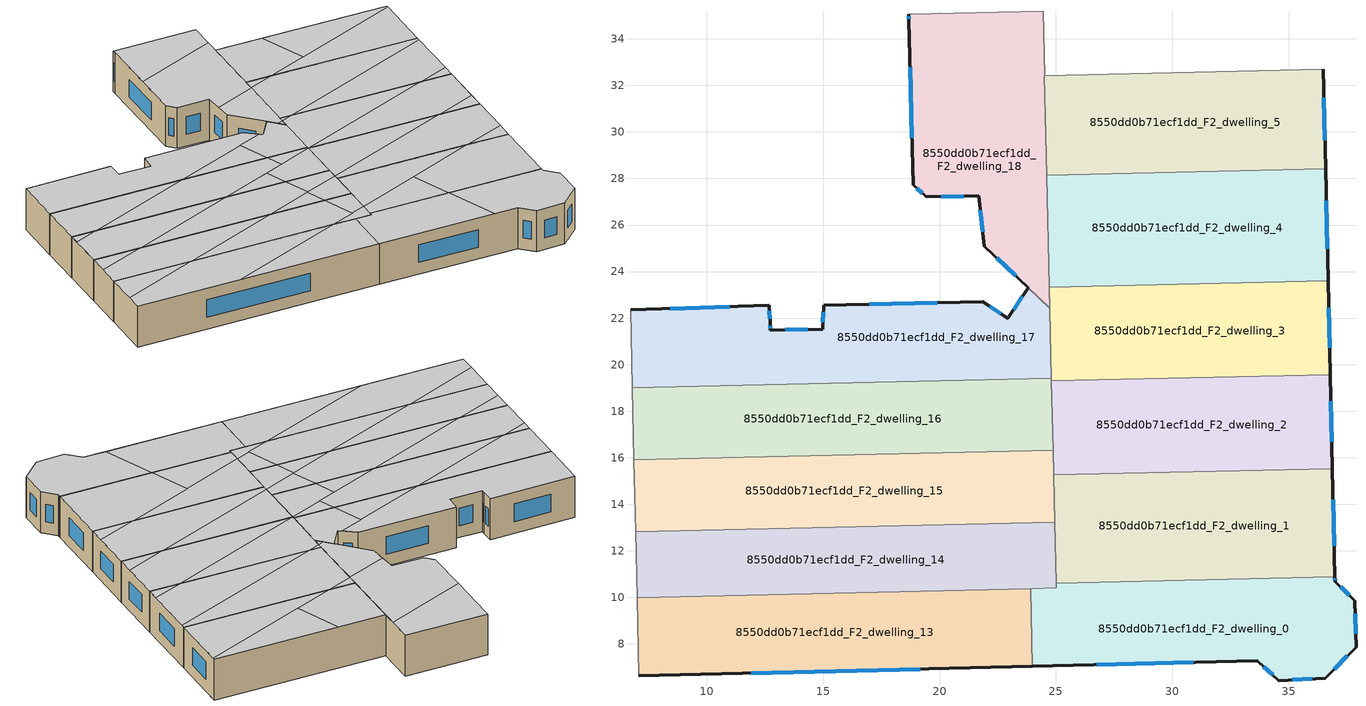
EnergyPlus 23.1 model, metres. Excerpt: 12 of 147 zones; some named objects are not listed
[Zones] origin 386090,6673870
8550dd0b71ecf1dd_F2_dwelling_0
 floor to 8550dd0b71ecf1dd_F1_dwelling_0 (EU_floor_Construction): 36.99,10.88 36.99,10.68 37.84,9.87 37.89,7.87 36.58,6.54 34.58,6.43 33.66,7.27 23.99,7.04 23.91,10.38 25.01,10.41 25.01,10.61 z6
 wall outside (EU_wall_Construction): 23.99,7.04 33.66,7.27 34.58,6.43 36.58,6.54 37.89,7.87 37.84,9.87 36.99,10.68 36.99,10.88 z6:9
 wall to 8550dd0b71ecf1dd_F2_dwelling_1 (EU_wall_Construction): 36.99,10.88 25.01,10.61 z6:9
 wall to 8550dd0b71ecf1dd_F2_dwelling_13 (EU_wall_Construction): 23.91,10.38 23.99,7.04 z6:9
 wall to 8550dd0b71ecf1dd_F2_dwelling_14 (EU_wall_Construction): 25.01,10.61 25.01,10.41 23.91,10.38 z6:9
 window (EU_Window_Construction): 36.99,10.74 36.99,10.83 / 37.6,10.1 37.23,10.45 / 37.88,8.44 37.85,9.29 / 36.95,6.92 37.52,7.49 / 35.15,6.46 36,6.51 / 33.92,7.03 34.32,6.67 / 26.75,7.11 30.9,7.21 z6.86:8.14
 ceiling to 8550dd0b71ecf1dd_F3_dwelling_0 (EU_floor_Construction): 32.06,7.23 30.53,10.73 25.01,10.61 25.01,10.41 23.91,10.38 23.99,7.04 z9
 ceiling to 8550dd0b71ecf1dd_F3_dwelling_1 (EU_floor_Construction): 36.58,6.54 37.89,7.87 37.84,9.87 36.99,10.68 36.99,10.88 30.53,10.73 32.06,7.23 33.66,7.27 34.58,6.43 z9
8550dd0b71ecf1dd_F2_dwelling_1
 floor to 8550dd0b71ecf1dd_F1_dwelling_1 (EU_floor_Construction): 36.88,15.54 36.99,10.88 25.01,10.61 24.9,15.26 z6
 wall outside (EU_wall_Construction): 36.99,10.88 36.88,15.54 z6:9
 wall to 8550dd0b71ecf1dd_F2_dwelling_2 (EU_wall_Construction): 36.88,15.54 24.9,15.26 z6:9
 wall to 8550dd0b71ecf1dd_F2_dwelling_15 (EU_wall_Construction): 24.9,15.26 24.95,13.24 z6:9
 wall to 8550dd0b71ecf1dd_F2_dwelling_14 (EU_wall_Construction): 24.95,13.24 25.01,10.61 z6:9
 window (EU_Window_Construction): 36.96,12.21 36.91,14.21 z6.86:8.14
 ceiling to 8550dd0b71ecf1dd_F3_dwelling_1 (EU_floor_Construction): 36.99,10.88 36.88,15.54 34.05,15.47 29.36,13.42 30.53,10.73 z9
 ceiling to 8550dd0b71ecf1dd_F3_dwelling_3 (EU_floor_Construction): 34.05,15.47 24.9,15.26 24.99,11.51 z9
 ceiling to 8550dd0b71ecf1dd_F3_dwelling_0 (EU_floor_Construction): 30.53,10.73 29.36,13.42 24.99,11.51 25.01,10.61 z9
8550dd0b71ecf1dd_F2_dwelling_13
 floor to 8550dd0b71ecf1dd_F1_dwelling_13 (EU_floor_Construction): 23.91,10.38 23.99,7.04 7.08,6.64 7.01,10 z6
 wall outside (EU_wall_Construction): 7.08,6.64 23.99,7.04 z6:9
 wall adiabatic (EU_wall_Construction): 7.01,10 7.08,6.64 z6:9
 wall to 8550dd0b71ecf1dd_F2_dwelling_14 (EU_wall_Construction): 23.91,10.38 7.01,10 z6:9
 window (EU_Window_Construction): 11.91,6.75 19.16,6.93 z6.86:8.14
 ceiling to 8550dd0b71ecf1dd_F3_dwelling_2 (EU_floor_Construction): 22.33,10.35 12.43,10.12 7.06,7.77 7.08,6.64 14.24,6.81 z9
 ceiling to 8550dd0b71ecf1dd_F3_dwelling_0 (EU_floor_Construction): 23.99,7.04 23.91,10.38 22.33,10.35 14.24,6.81 z9
 ceiling to 8550dd0b71ecf1dd_F3_dwelling_4 (EU_floor_Construction): 12.43,10.12 7.01,10 7.06,7.77 z9
8550dd0b71ecf1dd_F2_dwelling_14
 floor to 8550dd0b71ecf1dd_F1_dwelling_14 (EU_floor_Construction): 24.95,13.24 25.01,10.41 7.01,10 6.94,12.83 z6
 wall adiabatic (EU_wall_Construction): 6.94,12.83 7.01,10 z6:9
 wall to 8550dd0b71ecf1dd_F2_dwelling_15 (EU_wall_Construction): 24.95,13.24 6.94,12.83 z6:9
 ceiling to 8550dd0b71ecf1dd_F3_dwelling_4 (EU_floor_Construction): 19.27,13.11 10.22,12.9 6.97,11.49 7.01,10 12.43,10.12 z9
 ceiling to 8550dd0b71ecf1dd_F3_dwelling_2 (EU_floor_Construction): 23.99,11.07 23.06,13.2 19.27,13.11 12.43,10.12 22.33,10.35 z9
 ceiling to 8550dd0b71ecf1dd_F3_dwelling_6 (EU_floor_Construction): 10.22,12.9 6.94,12.83 6.97,11.49 z9
 ceiling to 8550dd0b71ecf1dd_F3_dwelling_0 (EU_floor_Construction): 25.01,10.41 24.99,11.51 22.33,10.35 z9
 ceiling to 8550dd0b71ecf1dd_F3_dwelling_3 (EU_floor_Construction): 24.99,11.51 24.95,13.24 23.06,13.2 23.99,11.07 z9
8550dd0b71ecf1dd_F2_dwelling_15
 floor to 8550dd0b71ecf1dd_F1_dwelling_15 (EU_floor_Construction): 24.88,16.33 24.95,13.24 6.94,12.83 6.87,15.92 z6
 wall adiabatic (EU_wall_Construction): 6.87,15.92 6.94,12.83 z6:9
 wall to 8550dd0b71ecf1dd_F2_dwelling_16 (EU_wall_Construction): 24.88,16.33 6.87,15.92 z6:9
 wall to 8550dd0b71ecf1dd_F2_dwelling_2 (EU_wall_Construction): 24.9,15.26 24.88,16.33 z6:9
 ceiling to 8550dd0b71ecf1dd_F3_dwelling_6 (EU_floor_Construction): 17.68,16.17 8.63,15.96 6.89,15.2 6.94,12.83 10.22,12.9 z9
 ceiling to 8550dd0b71ecf1dd_F3_dwelling_4 (EU_floor_Construction): 22.55,14.55 21.81,16.26 17.68,16.17 10.22,12.9 19.27,13.11 z9
 ceiling to 8550dd0b71ecf1dd_F3_dwelling_2 (EU_floor_Construction): 23.06,13.2 22.48,14.51 19.27,13.11 z9
 ceiling to 8550dd0b71ecf1dd_F3_dwelling_8 (EU_floor_Construction): 8.63,15.96 6.87,15.92 6.89,15.2 z9
 ceiling to 8550dd0b71ecf1dd_F3_dwelling_3 (EU_floor_Construction): 24.95,13.24 24.9,15.57 22.48,14.51 23.06,13.2 z9
 ceiling to 8550dd0b71ecf1dd_F3_dwelling_5 (EU_floor_Construction): 24.9,15.57 24.88,16.33 21.81,16.26 22.55,14.55 z9
8550dd0b71ecf1dd_F2_dwelling_16
 floor to 8550dd0b71ecf1dd_F1_dwelling_16 (EU_floor_Construction): 24.81,19.42 24.88,16.33 6.87,15.92 6.8,19.01 z6
 wall adiabatic (EU_wall_Construction): 6.8,19.01 6.87,15.92 z6:9
 wall to 8550dd0b71ecf1dd_F2_dwelling_17 (EU_wall_Construction): 24.81,19.42 6.8,19.01 z6:9
 wall to 8550dd0b71ecf1dd_F2_dwelling_2 (EU_wall_Construction): 24.88,16.33 24.81,19.3 z6:9
 wall to 8550dd0b71ecf1dd_F2_dwelling_3 (EU_wall_Construction): 24.81,19.3 24.81,19.42 z6:9
 ceiling to 8550dd0b71ecf1dd_F3_dwelling_8 (EU_floor_Construction): 16.09,19.22 6.8,19.01 6.87,15.92 8.63,15.96 z9
 ceiling to 8550dd0b71ecf1dd_F3_dwelling_6 (EU_floor_Construction): 22.46,18.26 21.98,19.36 16.09,19.22 8.63,15.96 17.68,16.17 z9
 ceiling to 8550dd0b71ecf1dd_F3_dwelling_4 (EU_floor_Construction): 21.81,16.26 21.18,17.7 17.68,16.17 z9
 ceiling to 8550dd0b71ecf1dd_F3_dwelling_5 (EU_floor_Construction): 24.88,16.33 24.81,19.28 21.18,17.7 21.81,16.26 z9
 ceiling to 8550dd0b71ecf1dd_F3_dwelling_7 (EU_floor_Construction): 24.81,19.28 24.81,19.42 21.98,19.36 22.46,18.26 z9
8550dd0b71ecf1dd_F2_dwelling_17
 floor to 8550dd0b71ecf1dd_F1_dwelling_17 (EU_floor_Construction): 24.72,23.33 24.81,19.42 6.8,19.01 6.72,22.36 12.68,22.55 12.72,21.75 12.73,21.49 14.98,21.53 15.02,22.56 21.86,22.71 22.93,21.99 23.81,23.31 24.74,22.43 z6
 wall outside (EU_wall_Construction): 23.81,23.31 22.93,21.99 21.86,22.71 15.02,22.56 14.98,21.53 12.73,21.49 12.72,21.75 12.68,22.55 6.72,22.36 z6:9
 wall adiabatic (EU_wall_Construction): 6.72,22.36 6.8,19.01 z6:9
 wall to 8550dd0b71ecf1dd_F2_dwelling_18 (EU_wall_Construction): 24.72,23.33 24.74,22.43 23.81,23.31 z6:9
 wall to 8550dd0b71ecf1dd_F2_dwelling_3 (EU_wall_Construction): 24.81,19.42 24.72,23.33 z6:9
 window (EU_Window_Construction): 10.98,22.5 8.42,22.41 / 12.71,21.98 12.69,22.33 / 12.73,21.56 12.72,21.68 / 14.34,21.52 13.37,21.5 / 15.01,22.26 14.99,21.82 / 19.91,22.67 16.97,22.6 / 22.63,22.19 22.17,22.5 / 23.56,22.93 23.18,22.37 z6.86:8.14
 ceiling to 8550dd0b71ecf1dd_F3_dwelling_7 (EU_floor_Construction): 24.81,19.42 24.73,23 24.74,22.43 23.81,23.31 22.93,21.99 22.73,22.12 21.09,21.41 21.98,19.36 z9
 ceiling to 8550dd0b71ecf1dd_F3_dwelling_8 (EU_floor_Construction): 22.73,22.12 21.86,22.71 15.02,22.56 14.98,21.53 12.73,21.49 12.68,22.55 6.72,22.36 6.8,19.01 16.09,19.22 z9
 ceiling to 8550dd0b71ecf1dd_F3_dwelling_6 (EU_floor_Construction): 21.98,19.36 21.09,21.41 16.09,19.22 z9
8550dd0b71ecf1dd_F2_dwelling_18
 floor to 8550dd0b71ecf1dd_F1_dwelling_18 (EU_floor_Construction): 24.45,35.18 24.74,22.43 21.92,25.1 21.69,27.25 19.42,27.21 18.87,27.72 18.68,34.79 18.68,35.04 z6
 wall outside (EU_wall_Construction): 18.68,35.04 18.68,34.79 18.87,27.72 19.42,27.21 21.69,27.25 21.92,25.1 23.81,23.31 z6:9
 wall to 8550dd0b71ecf1dd_F2_dwelling_19 (EU_wall_Construction): 24.45,35.18 18.68,35.04 z6:9
 wall to 8550dd0b71ecf1dd_F2_dwelling_4 (EU_wall_Construction): 24.72,23.33 24.61,28.13 z6:9
 wall to 8550dd0b71ecf1dd_F2_dwelling_5 (EU_wall_Construction): 24.61,28.13 24.51,32.42 z6:9
 wall to 8550dd0b71ecf1dd_F2_dwelling_6 (EU_wall_Construction): 24.51,32.42 24.45,35.18 z6:9
 window (EU_Window_Construction): 21.75,26.64 21.86,25.71 / 20.07,27.22 21.04,27.24 / 19.03,27.58 19.26,27.35 / 18.74,32.77 18.81,29.74 / 18.68,34.97 18.68,34.87 / 22.46,24.58 23.27,23.82 z6.86:8.14
 ceiling to 8550dd0b71ecf1dd_F3_dwelling_10 (EU_floor_Construction): 24.62,27.38 24.49,33.41 18.78,30.92 18.87,27.72 19.42,27.21 21.69,27.25 21.81,26.15 z9
 ceiling to 8550dd0b71ecf1dd_F3_dwelling_12 (EU_floor_Construction): 24.49,33.41 24.45,35.18 18.68,35.04 18.68,34.79 18.78,30.92 z9
 ceiling to 8550dd0b71ecf1dd_F3_dwelling_9 (EU_floor_Construction): 24.72,23 24.62,27.38 21.81,26.15 21.92,25.1 24.33,22.82 z9
 ceiling to 8550dd0b71ecf1dd_F3_dwelling_7 (EU_floor_Construction): 24.74,22.43 24.72,23 24.33,22.82 23.9,23.22 z9
8550dd0b71ecf1dd_F2_dwelling_2
 floor to 8550dd0b71ecf1dd_F1_dwelling_2 (EU_floor_Construction): 36.79,19.58 36.88,15.54 24.9,15.26 24.81,19.3 z6
 wall outside (EU_wall_Construction): 36.88,15.54 36.79,19.58 z6:9
 wall to 8550dd0b71ecf1dd_F2_dwelling_3 (EU_wall_Construction): 36.79,19.58 24.81,19.3 z6:9
 window (EU_Window_Construction): 36.85,16.69 36.81,18.42 z6.86:8.14
 ceiling to 8550dd0b71ecf1dd_F3_dwelling_3 (EU_floor_Construction): 36.85,16.7 36.79,19.58 33.91,19.51 24.9,15.57 24.9,15.26 34.05,15.47 z9
 ceiling to 8550dd0b71ecf1dd_F3_dwelling_1 (EU_floor_Construction): 36.88,15.54 36.85,16.7 34.05,15.47 z9
 ceiling to 8550dd0b71ecf1dd_F3_dwelling_5 (EU_floor_Construction): 33.91,19.51 24.86,19.3 24.81,19.28 24.9,15.57 z9
8550dd0b71ecf1dd_F2_dwelling_3
 floor to 8550dd0b71ecf1dd_F1_dwelling_3 (EU_floor_Construction): 36.7,23.6 36.79,19.58 24.81,19.3 24.72,23.33 z6
 wall outside (EU_wall_Construction): 36.79,19.58 36.7,23.6 z6:9
 wall to 8550dd0b71ecf1dd_F2_dwelling_4 (EU_wall_Construction): 36.7,23.6 24.72,23.33 z6:9
 window (EU_Window_Construction): 36.76,20.73 36.72,22.45 z6.86:8.14
 ceiling to 8550dd0b71ecf1dd_F3_dwelling_5 (EU_floor_Construction): 36.76,20.76 36.7,23.6 34.58,23.56 24.86,19.3 33.91,19.51 z9
 ceiling to 8550dd0b71ecf1dd_F3_dwelling_3 (EU_floor_Construction): 36.79,19.58 36.76,20.76 33.91,19.51 z9
 ceiling to 8550dd0b71ecf1dd_F3_dwelling_9 (EU_floor_Construction): 25.52,23.35 24.72,23.33 24.73,23 z9
 ceiling to 8550dd0b71ecf1dd_F3_dwelling_7 (EU_floor_Construction): 34.58,23.56 25.52,23.35 24.73,23 24.81,19.3 24.86,19.3 z9
8550dd0b71ecf1dd_F2_dwelling_4
 floor to 8550dd0b71ecf1dd_F1_dwelling_4 (EU_floor_Construction): 36.59,28.41 36.7,23.6 24.72,23.33 24.61,28.13 z6
 wall outside (EU_wall_Construction): 36.7,23.6 36.59,28.41 z6:9
 wall to 8550dd0b71ecf1dd_F2_dwelling_5 (EU_wall_Construction): 36.59,28.41 24.61,28.13 z6:9
 window (EU_Window_Construction): 36.66,24.98 36.62,27.03 z6.86:8.14
 ceiling to 8550dd0b71ecf1dd_F3_dwelling_9 (EU_floor_Construction): 36.59,28.18 36.58,28.41 26.45,28.17 24.62,27.38 24.72,23.33 25.54,23.35 z9
 ceiling to 8550dd0b71ecf1dd_F3_dwelling_7 (EU_floor_Construction): 36.68,24.47 36.59,28.18 25.54,23.35 34.58,23.56 z9
 ceiling to 8550dd0b71ecf1dd_F3_dwelling_5 (EU_floor_Construction): 36.7,23.6 36.68,24.47 34.58,23.56 z9
 ceiling to 8550dd0b71ecf1dd_F3_dwelling_10 (EU_floor_Construction): 26.45,28.17 24.61,28.13 24.62,27.38 z9
8550dd0b71ecf1dd_F2_dwelling_5
 floor to 8550dd0b71ecf1dd_F1_dwelling_5 (EU_floor_Construction): 36.49,32.7 36.59,28.41 24.61,28.13 24.51,32.42 z6
 wall outside (EU_wall_Construction): 36.59,28.41 36.49,32.7 z6:9
 wall to 8550dd0b71ecf1dd_F2_dwelling_6 (EU_wall_Construction): 36.49,32.7 24.51,32.42 z6:9
 window (EU_Window_Construction): 36.56,29.63 36.52,31.47 z6.86:8.14
 ceiling to 8550dd0b71ecf1dd_F3_dwelling_11 (EU_floor_Construction): 36.49,32.56 36.49,32.7 27.8,32.5 29.17,29.37 z9
 ceiling to 8550dd0b71ecf1dd_F3_dwelling_9 (EU_floor_Construction): 36.58,28.41 36.49,32.56 26.45,28.17 z9
 ceiling to 8550dd0b71ecf1dd_F3_dwelling_10 (EU_floor_Construction): 29.17,29.37 27.8,32.5 24.51,32.42 24.61,28.13 26.45,28.17 z9
[Building]
EU S2 Campaign: North Axis=0; Terrain=City; Solar Distribution=FullExterior
[Site:Location]
Helsinki-Vantaa.AP: Latitude=60.317; Longitude=24.963; Time Zone=2; Elevation=54.6
[SizingPeriod:WeatherFileDays]
AnnualSizingPeriod: Begin Month=1; Begin Day of Month=1; End Month=12; End Day of Month=31; Day of Week for Start Day=Monday; Use Weather File Daylight Saving Period=No; Use Weather File Rain and Snow Indicators=No
[MATERIAL]
EU_InternalMass_Material: Roughness=MediumRough; Thickness=0.1; Conductivity=1; Density=1800; Specific Heat=900; Thermal Absorptance=0.9; Solar Absorptance=0.7; Visible Absorptance=0.7
[MATERIAL:NOMASS] Roughness=MediumRough; Thermal Absorptance=0.9; Solar Absorptance=0.7; Visible Absorptance=0.7
Name | Thermal Resistance
EU_wall_NoMass | 1.10183
EU_floor_NoMass | 1.70606
[WINDOWMATERIAL:SIMPLEGLAZINGSYSTEM]
EU_Window_SimpleGlazing: UFactor=3.11035; Solar Heat Gain Coefficient=0.8; Visible Transmittance=0.8
[CONSTRUCTION]
EU_wall_Construction: EU_wall_NoMass
EU_floor_Construction: EU_floor_NoMass
EU_Window_Construction: EU_Window_SimpleGlazing
EU_InternalMass_Construction: EU_InternalMass_Material
[ZONE] Type=1; Multiplier=1; Ceiling Height=autocalculate; Floor Area=autocalculate; Part of Total Floor Area=Yes
Name | Volume
8550dd0b71ecf1dd_F2_dwelling_0 | 152.203
8550dd0b71ecf1dd_F2_dwelling_1 | 167.289
8550dd0b71ecf1dd_F2_dwelling_13 | 170.027
8550dd0b71ecf1dd_F2_dwelling_14 | 153.13
8550dd0b71ecf1dd_F2_dwelling_15 | 167.077
8550dd0b71ecf1dd_F2_dwelling_16 | 167.071
8550dd0b71ecf1dd_F2_dwelling_17 | 173.494
8550dd0b71ecf1dd_F2_dwelling_18 | 165.031
8550dd0b71ecf1dd_F2_dwelling_2 | 145.269
8550dd0b71ecf1dd_F2_dwelling_3 | 144.799
8550dd0b71ecf1dd_F2_dwelling_4 | 172.599
8550dd0b71ecf1dd_F2_dwelling_5 | 154.238
[INTERNALMASS] Construction=EU_InternalMass_Construction
Name | Zone or ZoneList | Surface Area
8550dd0b71ecf1dd_F2_dwelling_0_EU_InternalMass | 8550dd0b71ecf1dd_F2_dwelling_0 | 50.7369
8550dd0b71ecf1dd_F2_dwelling_1_EU_InternalMass | 8550dd0b71ecf1dd_F2_dwelling_1 | 55.7635
8550dd0b71ecf1dd_F2_dwelling_2_EU_InternalMass | 8550dd0b71ecf1dd_F2_dwelling_2 | 48.4235
8550dd0b71ecf1dd_F2_dwelling_3_EU_InternalMass | 8550dd0b71ecf1dd_F2_dwelling_3 | 48.2658
8550dd0b71ecf1dd_F2_dwelling_4_EU_InternalMass | 8550dd0b71ecf1dd_F2_dwelling_4 | 57.5636
8550dd0b71ecf1dd_F2_dwelling_5_EU_InternalMass | 8550dd0b71ecf1dd_F2_dwelling_5 | 51.4126
8550dd0b71ecf1dd_F2_dwelling_13_EU_InternalMass | 8550dd0b71ecf1dd_F2_dwelling_13 | 56.6736
8550dd0b71ecf1dd_F2_dwelling_14_EU_InternalMass | 8550dd0b71ecf1dd_F2_dwelling_14 | 51.0435
8550dd0b71ecf1dd_F2_dwelling_15_EU_InternalMass | 8550dd0b71ecf1dd_F2_dwelling_15 | 55.6921
8550dd0b71ecf1dd_F2_dwelling_16_EU_InternalMass | 8550dd0b71ecf1dd_F2_dwelling_16 | 55.6903
8550dd0b71ecf1dd_F2_dwelling_17_EU_InternalMass | 8550dd0b71ecf1dd_F2_dwelling_17 | 57.8312
8550dd0b71ecf1dd_F2_dwelling_18_EU_InternalMass | 8550dd0b71ecf1dd_F2_dwelling_18 | 55.0061
[OTHEREQUIPMENT] Fuel Type=Electricity; Design Level Calculation Method=Watts/Area; Power per Zone Floor Area=1; Fraction Latent=0; Fraction Radiant=0; Fraction Lost=0; Carbon Dioxide Generation Rate=0; EndUse Subcategory=EU_Step8_InternalGains
Name | Zone or ZoneList or Space or SpaceList | Schedule
EU_Step8_InternalGain_8550dd0b71ecf1dd_F2_dwelling_0_f000 | 8550dd0b71ecf1dd_F2_dwelling_0 | EU_Step8_GainSchedule_8550dd0b71ecf1dd_F2_dwelling_0_f000
EU_Step8_InternalGain_8550dd0b71ecf1dd_F2_dwelling_1_f000 | 8550dd0b71ecf1dd_F2_dwelling_1 | EU_Step8_GainSchedule_8550dd0b71ecf1dd_F2_dwelling_1_f000
EU_Step8_InternalGain_8550dd0b71ecf1dd_F2_dwelling_2_f000 | 8550dd0b71ecf1dd_F2_dwelling_2 | EU_Step8_GainSchedule_8550dd0b71ecf1dd_F2_dwelling_2_f000
EU_Step8_InternalGain_8550dd0b71ecf1dd_F2_dwelling_3_f000 | 8550dd0b71ecf1dd_F2_dwelling_3 | EU_Step8_GainSchedule_8550dd0b71ecf1dd_F2_dwelling_3_f000
EU_Step8_InternalGain_8550dd0b71ecf1dd_F2_dwelling_4_f000 | 8550dd0b71ecf1dd_F2_dwelling_4 | EU_Step8_GainSchedule_8550dd0b71ecf1dd_F2_dwelling_4_f000
EU_Step8_InternalGain_8550dd0b71ecf1dd_F2_dwelling_5_f000 | 8550dd0b71ecf1dd_F2_dwelling_5 | EU_Step8_GainSchedule_8550dd0b71ecf1dd_F2_dwelling_5_f000
EU_Step8_InternalGain_8550dd0b71ecf1dd_F2_dwelling_13_f000 | 8550dd0b71ecf1dd_F2_dwelling_13 | EU_Step8_GainSchedule_8550dd0b71ecf1dd_F2_dwelling_13_f000
EU_Step8_InternalGain_8550dd0b71ecf1dd_F2_dwelling_14_f000 | 8550dd0b71ecf1dd_F2_dwelling_14 | EU_Step8_GainSchedule_8550dd0b71ecf1dd_F2_dwelling_14_f000
EU_Step8_InternalGain_8550dd0b71ecf1dd_F2_dwelling_15_f000 | 8550dd0b71ecf1dd_F2_dwelling_15 | EU_Step8_GainSchedule_8550dd0b71ecf1dd_F2_dwelling_15_f000
EU_Step8_InternalGain_8550dd0b71ecf1dd_F2_dwelling_16_f000 | 8550dd0b71ecf1dd_F2_dwelling_16 | EU_Step8_GainSchedule_8550dd0b71ecf1dd_F2_dwelling_16_f000
EU_Step8_InternalGain_8550dd0b71ecf1dd_F2_dwelling_17_f000 | 8550dd0b71ecf1dd_F2_dwelling_17 | EU_Step8_GainSchedule_8550dd0b71ecf1dd_F2_dwelling_17_f000
EU_Step8_InternalGain_8550dd0b71ecf1dd_F2_dwelling_18_f000 | 8550dd0b71ecf1dd_F2_dwelling_18 | EU_Step8_GainSchedule_8550dd0b71ecf1dd_F2_dwelling_18_f000
[ZONEVENTILATION:DESIGNFLOWRATE] Schedule=EU_AlwaysOn; Design Flow Rate Calculation Method=AirChanges/Hour; Air Changes per Hour=0.756316; Ventilation Type=Natural; Fan Pressure Rise=0; Fan Total Efficiency=1; Constant Term Coefficient=1; Temperature Term Coefficient=0; Velocity Term Coefficient=0; Velocity Squared Term Coefficient=0; Minimum Indoor Temperature=-100; Maximum Indoor Temperature=100; Delta Temperature=-100; Minimum Outdoor Temperature=-100; Maximum Outdoor Temperature=100; Maximum Wind Speed=40
Name | Zone or ZoneList or Space or SpaceList
EU_ConstantAir_8550dd0b71ecf1dd_F2_dwelling_0 | 8550dd0b71ecf1dd_F2_dwelling_0
EU_ConstantAir_8550dd0b71ecf1dd_F2_dwelling_1 | 8550dd0b71ecf1dd_F2_dwelling_1
EU_ConstantAir_8550dd0b71ecf1dd_F2_dwelling_2 | 8550dd0b71ecf1dd_F2_dwelling_2
EU_ConstantAir_8550dd0b71ecf1dd_F2_dwelling_3 | 8550dd0b71ecf1dd_F2_dwelling_3
EU_ConstantAir_8550dd0b71ecf1dd_F2_dwelling_4 | 8550dd0b71ecf1dd_F2_dwelling_4
EU_ConstantAir_8550dd0b71ecf1dd_F2_dwelling_5 | 8550dd0b71ecf1dd_F2_dwelling_5
EU_ConstantAir_8550dd0b71ecf1dd_F2_dwelling_13 | 8550dd0b71ecf1dd_F2_dwelling_13
EU_ConstantAir_8550dd0b71ecf1dd_F2_dwelling_14 | 8550dd0b71ecf1dd_F2_dwelling_14
EU_ConstantAir_8550dd0b71ecf1dd_F2_dwelling_15 | 8550dd0b71ecf1dd_F2_dwelling_15
EU_ConstantAir_8550dd0b71ecf1dd_F2_dwelling_16 | 8550dd0b71ecf1dd_F2_dwelling_16
EU_ConstantAir_8550dd0b71ecf1dd_F2_dwelling_17 | 8550dd0b71ecf1dd_F2_dwelling_17
EU_ConstantAir_8550dd0b71ecf1dd_F2_dwelling_18 | 8550dd0b71ecf1dd_F2_dwelling_18
[HVACTEMPLATE:ZONE:IDEALLOADSAIRSYSTEM] System Availability Schedule=EU_AlwaysOn; Maximum Heating Supply Air Temperature=50; Minimum Cooling Supply Air Temperature=13; Maximum Heating Supply Air Humidity Ratio=0.0156; Minimum Cooling Supply Air Humidity Ratio=0.0077; Heating Limit=NoLimit; Cooling Limit=NoLimit; Heating Availability Schedule=EU_AlwaysOn; Cooling Availability Schedule=EU_CoolingOff; Dehumidification Control Type=ConstantSensibleHeatRatio; Cooling Sensible Heat Ratio=0.7; Dehumidification Setpoint=60; Humidification Control Type=None; Humidification Setpoint=30; Outdoor Air Method=None; Outdoor Air Flow Rate per Person=0.00944; Outdoor Air Flow Rate per Zone Floor Area=0; Outdoor Air Flow Rate per Zone=0; Demand Controlled Ventilation Type=None; Outdoor Air Economizer Type=NoEconomizer; Heat Recovery Type=None; Sensible Heat Recovery Effectiveness=0.7; Latent Heat Recovery Effectiveness=0.65
Name | Template Thermostat
8550dd0b71ecf1dd_F2_dwelling_0 | EU_HeatOnly_8550dd0b71ecf1dd_F2_dwelling_0
8550dd0b71ecf1dd_F2_dwelling_1 | EU_HeatOnly_8550dd0b71ecf1dd_F2_dwelling_1
8550dd0b71ecf1dd_F2_dwelling_2 | EU_HeatOnly_8550dd0b71ecf1dd_F2_dwelling_2
8550dd0b71ecf1dd_F2_dwelling_3 | EU_HeatOnly_8550dd0b71ecf1dd_F2_dwelling_3
8550dd0b71ecf1dd_F2_dwelling_4 | EU_HeatOnly_8550dd0b71ecf1dd_F2_dwelling_4
8550dd0b71ecf1dd_F2_dwelling_5 | EU_HeatOnly_8550dd0b71ecf1dd_F2_dwelling_5
8550dd0b71ecf1dd_F2_dwelling_13 | EU_HeatOnly_8550dd0b71ecf1dd_F2_dwelling_13
8550dd0b71ecf1dd_F2_dwelling_14 | EU_HeatOnly_8550dd0b71ecf1dd_F2_dwelling_14
8550dd0b71ecf1dd_F2_dwelling_15 | EU_HeatOnly_8550dd0b71ecf1dd_F2_dwelling_15
8550dd0b71ecf1dd_F2_dwelling_16 | EU_HeatOnly_8550dd0b71ecf1dd_F2_dwelling_16
8550dd0b71ecf1dd_F2_dwelling_17 | EU_HeatOnly_8550dd0b71ecf1dd_F2_dwelling_17
8550dd0b71ecf1dd_F2_dwelling_18 | EU_HeatOnly_8550dd0b71ecf1dd_F2_dwelling_18
[SIZING:ZONE] Zone Cooling Design Supply Air Temperature Input Method=SupplyAirTemperature; Zone Cooling Design Supply Air Temperature=13; Zone Heating Design Supply Air Temperature Input Method=SupplyAirTemperature; Zone Heating Design Supply Air Temperature=50; Zone Cooling Design Supply Air Humidity Ratio=0.008; Zone Heating Design Supply Air Humidity Ratio=0.008; Cooling Design Air Flow Method=DesignDay; Cooling Design Air Flow Rate=0; Cooling Minimum Air Flow per Zone Floor Area=0.000762; Cooling Minimum Air Flow=0; Cooling Minimum Air Flow Fraction=0.2; Heating Design Air Flow Method=DesignDay; Heating Design Air Flow Rate=0; Heating Maximum Air Flow per Zone Floor Area=0.002032; Heating Maximum Air Flow=0.141576; Heating Maximum Air Flow Fraction=0.3; Account for Dedicated Outdoor Air System=No; Dedicated Outdoor Air System Control Strategy=NeutralSupplyAir; Dedicated Outdoor Air Low Setpoint Temperature for Design=autosize; Dedicated Outdoor Air High Setpoint Temperature for Design=autosize; Zone Load Sizing Method=Sensible Load Only No Latent Load; Zone Latent Cooling Design Supply Air Humidity Ratio Input Method=HumidityRatioDifference; Zone Cooling Design Supply Air Humidity Ratio Difference=0.005; Zone Latent Heating Design Supply Air Humidity Ratio Input Method=HumidityRatioDifference; Zone Humidification Design Supply Air Humidity Ratio Difference=0.005
8550dd0b71ecf1dd_F2_dwelling_0; 8550dd0b71ecf1dd_F2_dwelling_1; 8550dd0b71ecf1dd_F2_dwelling_2; 8550dd0b71ecf1dd_F2_dwelling_3; 8550dd0b71ecf1dd_F2_dwelling_4; 8550dd0b71ecf1dd_F2_dwelling_5; 8550dd0b71ecf1dd_F2_dwelling_13; 8550dd0b71ecf1dd_F2_dwelling_14; 8550dd0b71ecf1dd_F2_dwelling_15; 8550dd0b71ecf1dd_F2_dwelling_16; 8550dd0b71ecf1dd_F2_dwelling_17; 8550dd0b71ecf1dd_F2_dwelling_18
[SCHEDULE:CONSTANT]
Name | Hourly Value
EU_AlwaysOn | 1
EU_CoolingOff | 0
[SCHEDULE:FILE] Column Number=1; Rows to Skip at Top=0; Number of Hours of Data=8760; Column Separator=Comma; Interpolate to Timestep=No; Minutes per Item=60; Adjust Schedule for Daylight Savings=Yes
Name | File
EU_Step8_GainSchedule_8550dd0b71ecf1dd_F2_dwelling_0_f000 | ../../schedules/8550dd0b71ecf1dd/8550dd0b71ecf1dd_F2_dwelling_0_f000_gain.csv
EU_Step8_GainSchedule_8550dd0b71ecf1dd_F2_dwelling_1_f000 | ../../schedules/8550dd0b71ecf1dd/8550dd0b71ecf1dd_F2_dwelling_1_f000_gain.csv
EU_Step8_GainSchedule_8550dd0b71ecf1dd_F2_dwelling_2_f000 | ../../schedules/8550dd0b71ecf1dd/8550dd0b71ecf1dd_F2_dwelling_2_f000_gain.csv
EU_Step8_GainSchedule_8550dd0b71ecf1dd_F2_dwelling_3_f000 | ../../schedules/8550dd0b71ecf1dd/8550dd0b71ecf1dd_F2_dwelling_3_f000_gain.csv
EU_Step8_GainSchedule_8550dd0b71ecf1dd_F2_dwelling_4_f000 | ../../schedules/8550dd0b71ecf1dd/8550dd0b71ecf1dd_F2_dwelling_4_f000_gain.csv
EU_Step8_GainSchedule_8550dd0b71ecf1dd_F2_dwelling_5_f000 | ../../schedules/8550dd0b71ecf1dd/8550dd0b71ecf1dd_F2_dwelling_5_f000_gain.csv
EU_Step8_GainSchedule_8550dd0b71ecf1dd_F2_dwelling_13_f000 | ../../schedules/8550dd0b71ecf1dd/8550dd0b71ecf1dd_F2_dwelling_13_f000_gain.csv
EU_Step8_GainSchedule_8550dd0b71ecf1dd_F2_dwelling_14_f000 | ../../schedules/8550dd0b71ecf1dd/8550dd0b71ecf1dd_F2_dwelling_14_f000_gain.csv
EU_Step8_GainSchedule_8550dd0b71ecf1dd_F2_dwelling_15_f000 | ../../schedules/8550dd0b71ecf1dd/8550dd0b71ecf1dd_F2_dwelling_15_f000_gain.csv
EU_Step8_GainSchedule_8550dd0b71ecf1dd_F2_dwelling_16_f000 | ../../schedules/8550dd0b71ecf1dd/8550dd0b71ecf1dd_F2_dwelling_16_f000_gain.csv
EU_Step8_GainSchedule_8550dd0b71ecf1dd_F2_dwelling_17_f000 | ../../schedules/8550dd0b71ecf1dd/8550dd0b71ecf1dd_F2_dwelling_17_f000_gain.csv
EU_Step8_GainSchedule_8550dd0b71ecf1dd_F2_dwelling_18_f000 | ../../schedules/8550dd0b71ecf1dd/8550dd0b71ecf1dd_F2_dwelling_18_f000_gain.csv
